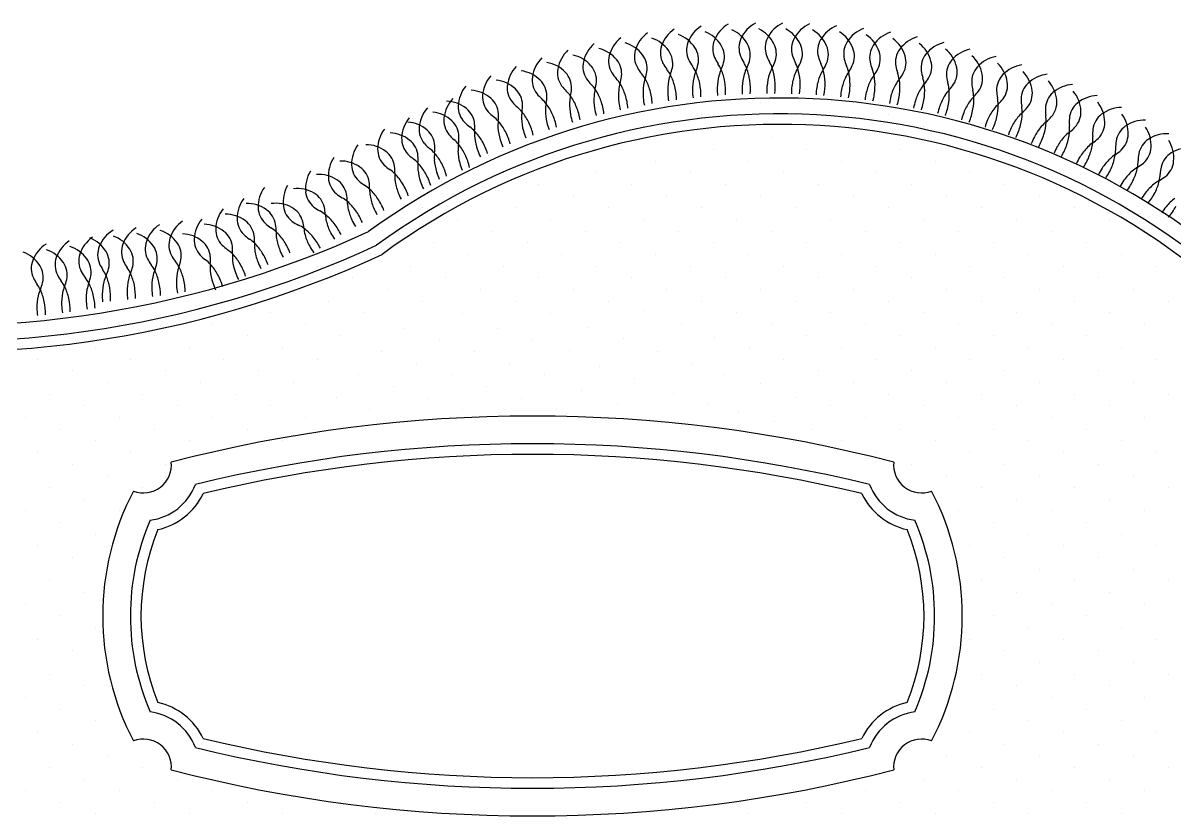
# Model space of a CAD drawing. Header units: inches. Extents: x -0.4 to 42.1, y 14 to 38.8.
# Drawn here: x 22.734 to 24.808, y 15.539 to 16.967 of the extents above; entities that cross this region are included whole.
import ezdxf

# ---------------------------------------------------------------- set-up
doc = ezdxf.new("R2010")
doc.units = ezdxf.units.IN
doc.header["$MEASUREMENT"] = 0
doc.layers.add('02', color=2, linetype='Continuous')
doc.layers.add('4', color=4, linetype='Continuous')

msp = doc.modelspace()

# ---------------------------------------------------------------- linework, layer by layer
at = {"layer": '02'}
for p, q in [((24.0612, 16.8232), (24.0612, 16.8232)), ((24.2291, 16.8232), (24.2291, 16.8232)), ((23.6413, 16.7392), (23.6413, 16.7392)), ((24.67, 16.6762), (24.67, 16.6762)), ((23.4524, 16.6342), (23.4524, 16.6342)), ((23.1585, 16.5083), (23.1585, 16.5083)), ((23.0116, 16.4453), (23.0116, 16.4453)), ((22.7387, 16.4243), (22.7387, 16.4243)), ((22.9066, 16.4243), (22.9066, 16.4243)), ((23.0955, 16.1934), (23.0955, 16.1934))]:
    msp.add_line(p, q, dxfattribs=at)
for centre, radius, start, end in [((23.94, 16.907), 0.0593, 124.4408, 161.8564), ((23.9868, 16.9111), 0.0593, 122.4218, 159.8374), ((23.9402, 16.8961), 0.0593, 30.9174, 68.333), ((24.0337, 16.9136), 0.0593, 120.4027, 157.8183), ((23.9866, 16.9002), 0.0593, 28.8984, 66.314), ((24.0807, 16.9145), 0.0593, 118.3836, 155.7993), ((24.0331, 16.9027), 0.0593, 26.8793, 64.2949), ((24.1277, 16.9136), 0.0593, 116.3646, 153.7802), ((24.0797, 16.9036), 0.0593, 24.8602, 62.2758), ((24.1746, 16.9112), 0.0593, 114.3455, 151.7611), ((24.1263, 16.9028), 0.0593, 22.8412, 60.2568), ((24.2214, 16.907), 0.0593, 112.3264, 149.7421), ((24.1728, 16.9004), 0.0593, 20.8221, 58.2377), ((24.268, 16.9013), 0.0593, 110.3074, 147.723), ((24.3144, 16.8938), 0.0593, 108.2883, 145.7039), ((23.8009, 16.8847), 0.0593, 130.498, 167.9136), ((23.847, 16.8938), 0.0593, 128.479, 165.8946), ((23.8022, 16.8739), 0.0593, 36.9746, 74.3902), ((23.8934, 16.9012), 0.0593, 126.4599, 163.8755), ((23.8479, 16.8829), 0.0593, 34.9556, 72.3712), ((23.8939, 16.8903), 0.0593, 32.9365, 70.3521), ((23.969, 16.9177), 0.0404, 159.8374, 205.5893), ((24.0162, 16.9208), 0.0404, 157.8183, 203.5702), ((24.0634, 16.9222), 0.0404, 155.7993, 201.5511), ((24.0031, 16.9094), 0.0404, 343.1465, 28.8984), ((24.1107, 16.922), 0.0404, 153.7802, 199.5321), ((24.05, 16.9113), 0.0404, 341.1274, 26.8793), ((24.1579, 16.9201), 0.0404, 151.7611, 197.513), ((24.205, 16.9166), 0.0404, 149.7421, 195.494), ((24.252, 16.9114), 0.0404, 147.723, 193.4749), ((24.2193, 16.8963), 0.0593, 18.803, 56.2186), ((24.2655, 16.8906), 0.0593, 16.784, 54.1996), ((24.3605, 16.8848), 0.0593, 106.2692, 143.6849), ((24.3115, 16.8833), 0.0593, 14.7649, 52.1805), ((24.4063, 16.8741), 0.0593, 104.2502, 141.6658), ((23.7551, 16.8741), 0.0593, 132.5171, 169.9327), ((23.7118, 16.851), 0.0593, 41.0128, 78.4284), ((23.7568, 16.8633), 0.0593, 38.9937, 76.4093), ((23.8286, 16.8984), 0.0404, 165.8946, 211.6465), ((23.8752, 16.9065), 0.0404, 163.8755, 209.6274), ((23.8173, 16.8853), 0.0404, 351.2227, 36.9746), ((23.922, 16.9129), 0.0404, 161.8564, 207.6083), ((23.8634, 16.8937), 0.0404, 349.2037, 34.9556), ((23.9098, 16.9006), 0.0404, 347.1846, 32.9365), ((23.9564, 16.9058), 0.0404, 345.1655, 30.9174), ((24.1374, 16.9315), 0.0688, 199.5321, 210.2206), ((24.185, 16.9287), 0.0688, 197.513, 208.2015), ((24.0969, 16.9115), 0.0404, 339.1083, 24.8602), ((24.1437, 16.9101), 0.0404, 337.0893, 22.8412), ((24.1905, 16.9071), 0.0404, 335.0702, 20.8221), ((24.2988, 16.9045), 0.0404, 145.7039, 191.4558), ((24.2372, 16.9024), 0.0404, 333.0511, 18.803), ((24.3452, 16.896), 0.0404, 143.6849, 189.4368), ((24.3914, 16.8859), 0.0404, 141.6658, 187.4177), ((24.3573, 16.8744), 0.0593, 12.7458, 50.1614), ((24.4516, 16.8619), 0.0593, 102.2311, 139.6467), ((24.4027, 16.8638), 0.0593, 10.7268, 48.1424), ((23.6649, 16.8479), 0.0593, 136.5552, 173.9708), ((23.7097, 16.8618), 0.0593, 134.5362, 171.9518), ((23.6673, 16.8373), 0.0593, 43.0318, 80.4474), ((23.7823, 16.8887), 0.0404, 167.9136, 213.6655), ((23.7261, 16.8635), 0.0404, 355.2609, 41.0128), ((23.7715, 16.8752), 0.0404, 353.2418, 38.9937), ((23.9472, 16.9261), 0.0688, 207.6083, 218.2968), ((23.9946, 16.9299), 0.0688, 205.5893, 216.2778), ((23.8883, 16.8519), 0.063, 25.1103, 36.2778), ((23.8821, 16.9069), 0.0688, 336.4961, 347.1846), ((24.0422, 16.9321), 0.0688, 203.5702, 214.2587), ((23.9332, 16.8579), 0.063, 23.0912, 34.2587), ((23.9289, 16.9131), 0.0688, 334.477, 345.1655), ((24.0898, 16.9327), 0.0688, 201.5511, 212.2396), ((23.9783, 16.8623), 0.063, 21.0722, 32.2396), ((23.976, 16.9176), 0.0688, 332.458, 343.1465), ((24.0235, 16.8651), 0.063, 19.0531, 30.2206), ((24.0231, 16.9205), 0.0688, 330.4389, 341.1274), ((24.0688, 16.8664), 0.063, 17.034, 28.2015), ((24.0703, 16.9217), 0.0688, 328.4198, 339.1083), ((24.2324, 16.9242), 0.0688, 195.494, 206.1824), ((24.1141, 16.866), 0.063, 15.015, 26.1824), ((24.1176, 16.9212), 0.0688, 326.4008, 337.0893), ((24.2796, 16.918), 0.0688, 193.4749, 204.1634), ((24.1593, 16.864), 0.063, 12.9959, 24.1634), ((24.1648, 16.9191), 0.0688, 324.3817, 335.0702), ((24.3266, 16.9102), 0.0688, 191.4558, 202.1443), ((24.3733, 16.9007), 0.0688, 189.4368, 200.1252), ((24.2836, 16.8961), 0.0404, 331.0321, 16.784), ((24.3298, 16.8881), 0.0404, 329.013, 14.7649), ((24.4372, 16.8741), 0.0404, 139.6467, 185.3986), ((24.3757, 16.8785), 0.0404, 326.9939, 12.7458), ((24.4825, 16.8608), 0.0404, 137.6277, 183.3796), ((24.4965, 16.848), 0.0593, 100.212, 137.6277), ((24.4476, 16.8517), 0.0593, 8.7077, 46.1233), ((24.5409, 16.8326), 0.0593, 98.193, 135.6086), ((23.6205, 16.8325), 0.0593, 138.5743, 175.9899), ((23.6233, 16.8219), 0.0593, 45.0509, 82.4665), ((23.691, 16.8644), 0.0404, 171.9518, 217.7037), ((23.7365, 16.8774), 0.0404, 169.9327, 215.6846), ((23.6812, 16.8502), 0.0404, 357.2799, 43.0318), ((23.8528, 16.9133), 0.0688, 211.6465, 222.335), ((23.7553, 16.8245), 0.063, 31.1675, 42.335), ((23.7433, 16.8785), 0.0688, 342.5533, 353.2418), ((23.8998, 16.9205), 0.0688, 209.6274, 220.3159), ((23.7993, 16.8352), 0.063, 29.1484, 40.3159), ((23.9135, 16.8457), 0.063, 160.5342, 171.7017), ((23.7892, 16.8896), 0.0688, 340.5342, 351.2227), ((23.8437, 16.8444), 0.063, 27.1294, 38.2968), ((23.9582, 16.8508), 0.063, 158.5152, 169.6826), ((23.8355, 16.8991), 0.0688, 338.5152, 349.2037), ((23.8162, 16.8303), 0.0939, 13.597, 27.1294), ((24.0332, 16.8477), 0.0939, 167.6636, 181.196), ((24.003, 16.8543), 0.063, 156.4961, 167.6636), ((23.8604, 16.8388), 0.0939, 11.5779, 25.1103), ((24.0778, 16.8486), 0.0939, 165.6445, 179.1769), ((24.0479, 16.8563), 0.063, 154.477, 165.6445), ((23.9048, 16.8458), 0.0939, 9.5588, 23.0912), ((24.1225, 16.8479), 0.0939, 163.6254, 177.1579), ((24.0929, 16.8566), 0.063, 152.458, 163.6254), ((23.9495, 16.8512), 0.0939, 7.5398, 21.0722), ((24.1671, 16.8457), 0.0939, 161.6064, 175.1388), ((24.1378, 16.8554), 0.063, 150.4389, 161.6064), ((23.9943, 16.8551), 0.0939, 5.5207, 19.0531), ((24.2116, 16.8419), 0.0939, 159.5873, 173.1197), ((24.1827, 16.8526), 0.063, 148.4198, 159.5873), ((24.0393, 16.8573), 0.0939, 3.5016, 17.034), ((24.2559, 16.8365), 0.0939, 157.5682, 171.1007), ((24.2274, 16.8482), 0.063, 146.4008, 157.5682), ((24.0842, 16.858), 0.0939, 1.4826, 15.015), ((24.3001, 16.8295), 0.0939, 155.5492, 169.0816), ((24.2719, 16.8423), 0.063, 144.3817, 155.5492), ((24.1292, 16.8571), 0.0939, 359.4635, 12.9959), ((24.3163, 16.8348), 0.063, 142.3627, 153.5301), ((24.2045, 16.8605), 0.063, 10.9768, 22.1443), ((24.2119, 16.9153), 0.0688, 322.3627, 333.0511), ((24.1742, 16.8546), 0.0939, 357.4444, 10.9768), ((24.2495, 16.8553), 0.063, 8.9578, 20.1252), ((24.2588, 16.9098), 0.0688, 320.3436, 331.0321), ((24.4196, 16.8896), 0.0688, 187.4177, 198.1062), ((24.2943, 16.8486), 0.063, 6.9387, 18.1062), ((24.3055, 16.9027), 0.0688, 318.3245, 329.013), ((24.4655, 16.8768), 0.0688, 185.3986, 196.0871), ((24.4213, 16.8673), 0.0404, 324.9749, 10.7268), ((24.5274, 16.8458), 0.0404, 135.6086, 181.3605), ((24.4922, 16.838), 0.0593, 6.6886, 44.1043), ((24.5847, 16.8156), 0.0593, 96.1739, 133.5895), ((23.5767, 16.8155), 0.0593, 140.5934, 178.009), ((23.5371, 16.7866), 0.0593, 49.089, 86.5046), ((23.5799, 16.805), 0.0593, 47.07, 84.4856), ((23.646, 16.8499), 0.0404, 173.9708, 219.7227), ((23.5928, 16.8189), 0.0404, 1.3181, 47.07), ((23.6367, 16.8353), 0.0404, 359.299, 45.0509), ((23.7595, 16.8939), 0.0688, 215.6846, 226.3731), ((23.6528, 16.8515), 0.0688, 346.5914, 357.2799), ((23.806, 16.9044), 0.0688, 213.6655, 224.354), ((23.7117, 16.8123), 0.063, 33.1866, 44.354), ((23.8249, 16.8308), 0.063, 164.5724, 175.7398), ((23.6978, 16.8658), 0.0688, 344.5724, 355.2609), ((23.6859, 16.7954), 0.0939, 19.6542, 33.1866), ((23.8998, 16.8356), 0.0939, 173.7208, 187.2532), ((23.8691, 16.839), 0.063, 162.5533, 173.7208), ((23.7289, 16.8085), 0.0939, 17.6351, 31.1675), ((23.9441, 16.8412), 0.0939, 171.7017, 185.2341), ((23.7724, 16.8202), 0.0939, 15.616, 29.1484), ((23.9886, 16.8453), 0.0939, 169.6826, 183.2151), ((23.7999, 16.8263), 0.1107, 1.1358, 13.597), ((24.0499, 16.8481), 0.1107, 181.196, 188.2648), ((23.8439, 16.8355), 0.1107, 359.1167, 11.5779), ((24.0946, 16.8484), 0.1107, 179.1769, 186.2457), ((23.8883, 16.843), 0.1107, 357.0977, 9.5588), ((24.1392, 16.8471), 0.1107, 177.1579, 184.2266), ((23.9329, 16.849), 0.1107, 355.0786, 7.5398), ((24.1838, 16.8443), 0.1107, 175.1388, 182.2076), ((23.9776, 16.8534), 0.1107, 353.0595, 5.5207), ((24.2282, 16.8398), 0.1107, 173.1197, 180.1885), ((24.0225, 16.8563), 0.1107, 351.0405, 3.5016), ((24.2725, 16.8339), 0.1107, 171.1007, 178.1694), ((24.0675, 16.8576), 0.1107, 349.0214, 1.4826), ((24.3165, 16.8263), 0.1107, 169.0816, 176.1504), ((24.1125, 16.8572), 0.1107, 347.0023, 359.4635), ((24.3439, 16.821), 0.0939, 153.5301, 167.0625), ((24.1574, 16.8553), 0.1107, 344.9833, 357.4444), ((24.3874, 16.811), 0.0939, 151.511, 165.0435), ((24.3603, 16.8257), 0.063, 140.3436, 151.511), ((24.219, 16.8505), 0.0939, 355.4254, 8.9578), ((24.4306, 16.7994), 0.0939, 149.492, 163.0244), ((24.404, 16.8151), 0.063, 138.3245, 149.492), ((24.2636, 16.8448), 0.0939, 353.4063, 6.9387), ((24.4472, 16.8029), 0.063, 136.3055, 147.4729), ((24.3388, 16.8403), 0.063, 4.9196, 16.0871), ((24.308, 16.8376), 0.0939, 351.3872, 4.9196), ((24.3519, 16.894), 0.0688, 316.3055, 326.9939), ((24.5109, 16.8624), 0.0688, 183.3796, 194.068), ((24.383, 16.8304), 0.063, 2.9006, 14.068), ((24.4664, 16.8546), 0.0404, 322.9558, 8.7077), ((24.5716, 16.8293), 0.0404, 133.5895, 179.3414), ((24.5362, 16.8227), 0.0593, 4.6696, 42.0852), ((24.6279, 16.7971), 0.0593, 94.1548, 131.5705), ((24.096, 15.5725), 1.2593, 48.5161, 125.9918), ((23.5507, 16.7897), 0.0593, 136.1758, 173.5914), ((23.4949, 16.7667), 0.0593, 51.1081, 88.5237), ((23.6016, 16.8338), 0.0404, 175.9899, 221.7418), ((23.5495, 16.8009), 0.0404, 3.3371, 49.089), ((23.7135, 16.8818), 0.0688, 217.7037, 228.3922), ((23.6259, 16.7832), 0.063, 37.2247, 48.3922), ((23.6083, 16.8357), 0.0688, 348.6105, 359.299), ((23.6686, 16.7985), 0.063, 35.2056, 46.3731), ((23.781, 16.821), 0.063, 166.5914, 177.7589), ((23.6433, 16.7807), 0.0939, 21.6732, 35.2056), ((23.8557, 16.8285), 0.0939, 175.7398, 189.2722), ((23.6701, 16.7897), 0.1107, 7.193, 19.6542), ((23.7129, 16.8035), 0.1107, 5.1739, 17.6351), ((23.9608, 16.8427), 0.1107, 185.2341, 192.3029), ((23.7562, 16.8157), 0.1107, 3.1549, 15.616), ((24.0053, 16.8462), 0.1107, 183.2151, 190.2838), ((24.3602, 16.8173), 0.1107, 167.0625, 174.1313), ((24.4036, 16.8066), 0.1107, 165.0435, 172.1122), ((24.2023, 16.8518), 0.1107, 342.9642, 355.4254), ((24.4466, 16.7945), 0.1107, 163.0244, 170.0932), ((24.247, 16.8468), 0.1107, 340.9451, 353.4063), ((24.4733, 16.7863), 0.0939, 147.4729, 161.0053), ((24.5155, 16.7718), 0.0939, 145.4538, 158.9863), ((24.4901, 16.7893), 0.063, 134.2864, 145.4538), ((24.3521, 16.8288), 0.0939, 349.3682, 2.9006), ((24.398, 16.8836), 0.0688, 314.2864, 324.9749), ((24.5558, 16.8465), 0.0688, 181.3605, 192.049), ((24.4268, 16.819), 0.063, 0.8815, 12.049), ((24.4437, 16.8717), 0.0688, 312.2673, 322.9558), ((24.6, 16.829), 0.0688, 179.3414, 190.0299), ((24.511, 16.8402), 0.0404, 320.9367, 6.6886), ((24.6153, 16.8112), 0.0404, 131.5705, 177.3224), ((24.5551, 16.8242), 0.0404, 318.9177, 4.6696), ((24.5797, 16.8059), 0.0593, 2.6505, 40.0661), ((24.6704, 16.777), 0.0593, 92.1358, 129.5514), ((23.5062, 16.7746), 0.0593, 138.1949, 175.6105), ((23.4654, 16.7474), 0.0593, 46.6905, 84.1061), ((23.5578, 16.8161), 0.0404, 178.009, 223.7609), ((23.5068, 16.7814), 0.0404, 5.3562, 51.1081), ((23.6228, 16.8527), 0.0688, 221.7418, 232.4303), ((23.6679, 16.8681), 0.0688, 219.7227, 230.4112), ((23.5839, 16.7665), 0.063, 39.2438, 50.4112), ((23.6945, 16.7968), 0.063, 170.6296, 181.797), ((23.5644, 16.8182), 0.0688, 350.6296, 1.3181), ((23.5599, 16.7469), 0.0939, 25.7114, 39.2438), ((23.7375, 16.8096), 0.063, 168.6105, 179.778), ((23.7684, 16.8095), 0.0939, 179.778, 193.3104), ((23.6013, 16.7645), 0.0939, 23.6923, 37.2247), ((23.8119, 16.8198), 0.0939, 177.7589, 191.2913), ((23.6277, 16.7745), 0.1107, 9.2121, 21.6732), ((23.8722, 16.8312), 0.1107, 189.2722, 196.341), ((23.9164, 16.8377), 0.1107, 187.2532, 194.322), ((24.4891, 16.7809), 0.1107, 161.0053, 168.0741), ((24.2914, 16.8401), 0.1107, 338.9261, 351.3872), ((24.5311, 16.7657), 0.1107, 158.9863, 166.055), ((24.3357, 16.8319), 0.1107, 336.907, 349.3682), ((24.5572, 16.7557), 0.0939, 143.4348, 156.9672), ((24.5324, 16.7741), 0.063, 132.2673, 143.4348), ((24.3959, 16.8185), 0.0939, 347.3491, 0.8815), ((24.5741, 16.7575), 0.063, 130.2483, 141.4157), ((24.4393, 16.8066), 0.0939, 345.33, 358.8625), ((24.4702, 16.806), 0.063, 358.8625, 10.0299), ((24.4889, 16.8581), 0.0688, 310.2483, 320.9367), ((24.6437, 16.8099), 0.0688, 177.3224, 188.0108), ((24.6583, 16.7916), 0.0404, 129.5514, 175.3033), ((24.5986, 16.8068), 0.0404, 316.8986, 2.6505), ((24.6225, 16.7876), 0.0593, 0.6314, 38.0471), ((24.7122, 16.7555), 0.0593, 90.1167, 127.5323), ((24.096, 15.5725), 1.2308, 47.665, 126.1207), ((24.096, 15.5725), 1.2118, 46.8411, 126.2086), ((23.4748, 16.7579), 0.0593, 140.2139, 177.6295), ((23.4225, 16.7293), 0.0593, 48.7096, 86.1252), ((23.5319, 16.7918), 0.0404, 173.5914, 219.3433), ((23.4784, 16.7612), 0.0404, 0.9386, 46.6905), ((23.5783, 16.8358), 0.0688, 223.7609, 234.4494), ((23.4785, 16.7788), 0.0688, 354.6677, 5.3562), ((23.5424, 16.7482), 0.063, 41.2628, 52.4303), ((23.6519, 16.7824), 0.063, 172.6486, 183.8161), ((23.5211, 16.7993), 0.0688, 352.6486, 3.3371), ((23.5192, 16.7278), 0.0939, 27.7304, 41.2628), ((23.7253, 16.7977), 0.0939, 181.797, 195.3294), ((23.5448, 16.7396), 0.1107, 13.2502, 25.7114), ((23.7847, 16.8134), 0.1107, 193.3104, 200.3792), ((23.586, 16.7578), 0.1107, 11.2311, 23.6923), ((23.8283, 16.823), 0.1107, 191.2913, 198.3601), ((24.5726, 16.7491), 0.1107, 156.9672, 164.036), ((24.3796, 16.8222), 0.1107, 334.8879, 347.3491), ((24.5983, 16.7382), 0.0939, 141.4157, 154.9481), ((24.6153, 16.7393), 0.063, 128.2292, 139.3966), ((24.4823, 16.7932), 0.0939, 343.311, 356.8434), ((24.5131, 16.7915), 0.063, 356.8434, 8.0108), ((24.5337, 16.8429), 0.0688, 308.2292, 318.9177), ((24.6866, 16.7893), 0.0688, 175.3033, 185.9918), ((24.7006, 16.7706), 0.0404, 127.5323, 173.2842), ((24.6415, 16.7878), 0.0404, 314.8795, 0.6314), ((24.6647, 16.7677), 0.0593, 358.6124, 36.028), ((24.7531, 16.7326), 0.0593, 88.0976, 125.5133), ((23.4315, 16.7396), 0.0593, 142.233, 179.6486), ((23.3927, 16.7096), 0.0593, 50.7286, 88.1443), ((23.4873, 16.776), 0.0404, 175.6105, 221.3624), ((23.435, 16.7435), 0.0404, 2.9577, 48.7096), ((23.5538, 16.8098), 0.0688, 219.3433, 230.0318), ((23.5016, 16.7285), 0.063, 43.2819, 54.4494), ((23.6098, 16.7665), 0.063, 174.6677, 185.8352), ((23.4791, 16.7073), 0.0939, 29.7495, 43.2819), ((23.6827, 16.7845), 0.0939, 183.8161, 197.3485), ((23.5043, 16.72), 0.1107, 15.2693, 27.7304), ((23.7415, 16.8022), 0.1107, 195.3294, 202.3982), ((24.6135, 16.7311), 0.1107, 154.9481, 162.0169), ((24.4231, 16.8109), 0.1107, 332.8689, 345.33), ((24.6387, 16.7192), 0.0939, 139.3966, 152.9291), ((24.4662, 16.7981), 0.1107, 330.8498, 343.311), ((24.6557, 16.7198), 0.063, 126.2101, 137.3776), ((24.5248, 16.7783), 0.0939, 341.2919, 354.8243), ((24.5555, 16.7756), 0.063, 354.8243, 5.9918), ((24.5779, 16.8262), 0.0688, 306.2101, 316.8986), ((24.7288, 16.7672), 0.0688, 173.2842, 183.9727), ((24.7421, 16.748), 0.0404, 125.5133, 171.2652), ((24.6836, 16.7673), 0.0404, 312.8605, 358.6124), ((24.7061, 16.7464), 0.0593, 356.5933, 34.0089), ((24.7933, 16.7082), 0.0593, 86.0786, 123.4942), ((23.3847, 16.7129), 0.0593, 144.2521, 181.6677), ((23.3512, 16.6885), 0.0593, 52.7477, 90.1633), ((23.4559, 16.7587), 0.0404, 177.6295, 223.3814), ((23.4047, 16.7243), 0.0404, 4.9768, 50.7286), ((23.5087, 16.7948), 0.0688, 221.3624, 232.0509), ((23.4066, 16.742), 0.0688, 352.2692, 2.9577), ((23.4692, 16.7088), 0.063, 38.8643, 50.0318), ((23.58, 16.7384), 0.063, 170.2501, 181.4176), ((23.45, 16.7607), 0.0688, 350.2501, 0.9386), ((23.4451, 16.6894), 0.0939, 25.3319, 38.8643), ((23.6405, 16.7697), 0.0939, 185.8352, 199.3676), ((23.4646, 16.699), 0.1107, 17.2883, 29.7495), ((23.6987, 16.7895), 0.1107, 197.3485, 204.4173), ((24.6536, 16.7116), 0.1107, 152.9291, 159.9979), ((24.6931, 16.6907), 0.1107, 150.91, 157.9788), ((24.6785, 16.6989), 0.0939, 137.3776, 150.91), ((24.5089, 16.7837), 0.1107, 328.8307, 341.2919), ((24.7175, 16.6771), 0.0939, 135.3585, 148.8909), ((24.6955, 16.6988), 0.063, 124.1911, 135.3585), ((24.5667, 16.762), 0.0939, 339.2728, 352.8053), ((24.5973, 16.7581), 0.063, 352.8053, 3.9727), ((24.6214, 16.8079), 0.0688, 304.1911, 314.8795), ((24.7702, 16.7437), 0.0688, 171.2652, 181.9536), ((24.7828, 16.724), 0.0404, 123.4942, 169.2461), ((24.725, 16.7453), 0.0404, 310.8414, 356.5933), ((24.7468, 16.7237), 0.0593, 354.5742, 31.9899), ((23.3428, 16.6916), 0.0593, 146.2711, 183.6867), ((23.4126, 16.7397), 0.0404, 179.6486, 225.4005), ((23.3627, 16.7036), 0.0404, 6.9958, 52.7477), ((23.4765, 16.7782), 0.0688, 223.3814, 234.0699), ((23.3992, 16.6714), 0.063, 42.9025, 54.0699), ((23.3764, 16.7218), 0.0688, 354.2883, 4.9768), ((23.4276, 16.6908), 0.063, 40.8834, 52.0509), ((23.5373, 16.7243), 0.063, 172.2692, 183.4367), ((23.4042, 16.6706), 0.0939, 27.351, 40.8834), ((23.6108, 16.7392), 0.0939, 181.4176, 194.95), ((23.43, 16.6823), 0.1107, 12.8708, 25.3319), ((23.6564, 16.7752), 0.1107, 199.3676, 206.4364), ((24.7318, 16.6685), 0.1107, 148.8909, 155.9597), ((24.551, 16.7679), 0.1107, 326.8117, 339.2728), ((24.7557, 16.654), 0.0939, 133.3394, 146.8719), ((24.7345, 16.6765), 0.063, 122.172, 133.3394), ((24.608, 16.7441), 0.0939, 337.2538, 350.7862), ((24.6385, 16.7392), 0.063, 350.7862, 1.9536), ((24.6643, 16.7881), 0.0688, 302.172, 312.8605), ((24.8107, 16.7187), 0.0688, 169.2461, 179.9346), ((24.8227, 16.6985), 0.0404, 121.4751, 167.227), ((24.8326, 16.6824), 0.0593, 84.0595, 121.4751), ((23.3062, 16.659), 0.0593, 54.7668, 92.1824), ((23.3658, 16.7123), 0.0404, 181.6677, 227.4196), ((23.3172, 16.6744), 0.0404, 9.0149, 54.7668), ((23.4325, 16.76), 0.0688, 225.4005, 236.089), ((23.359, 16.6506), 0.063, 44.9215, 56.089), ((23.3345, 16.7002), 0.0688, 356.3073, 6.9958), ((23.5076, 16.7087), 0.063, 174.2883, 185.4557), ((23.5384, 16.7117), 0.0939, 185.4557, 198.9881), ((23.3765, 16.6504), 0.0939, 29.37, 42.9025), ((23.5681, 16.7262), 0.0939, 183.4367, 196.9691), ((23.3893, 16.6629), 0.1107, 14.8898, 27.351), ((23.627, 16.7435), 0.1107, 194.95, 202.0188), ((24.7697, 16.6449), 0.1107, 146.8719, 153.9407), ((24.5925, 16.7506), 0.1107, 324.7926, 337.2538), ((24.7727, 16.6528), 0.063, 120.1529, 131.3204), ((24.6486, 16.7248), 0.0939, 335.2347, 348.7671), ((24.6789, 16.7188), 0.063, 348.7671, 359.9346), ((24.7065, 16.7668), 0.0688, 300.1529, 310.8414), ((24.8504, 16.6922), 0.0688, 167.227, 177.9155), ((24.7657, 16.7219), 0.0404, 308.8223, 354.5742), ((23.3017, 16.6689), 0.0593, 148.2902, 185.7058), ((23.2663, 16.635), 0.0593, 56.7858, 94.2015), ((23.3239, 16.6904), 0.0404, 183.6867, 229.4386), ((23.2767, 16.6508), 0.0404, 11.034, 56.7858), ((23.385, 16.7332), 0.0688, 227.4196, 238.1081), ((23.2891, 16.67), 0.0688, 358.3264, 9.0149), ((23.466, 16.6917), 0.063, 176.3073, 187.4748), ((23.4967, 16.6957), 0.0939, 187.4748, 201.0072), ((23.3371, 16.6287), 0.0939, 31.3891, 44.9215), ((23.5542, 16.7171), 0.1107, 198.9881, 206.0569), ((23.3619, 16.6422), 0.1107, 16.9089, 29.37), ((23.5842, 16.731), 0.1107, 196.9691, 204.0379), ((24.8068, 16.6199), 0.1107, 144.8528, 151.9216), ((24.7931, 16.6296), 0.0939, 131.3204, 144.8528), ((24.6334, 16.7318), 0.1107, 322.7735, 335.2347), ((24.81, 16.6277), 0.063, 118.1339, 129.3013), ((24.6886, 16.7041), 0.0939, 333.2156, 346.7481), ((24.7186, 16.697), 0.063, 346.7481, 357.9155), ((24.7478, 16.744), 0.0688, 298.1339, 308.8223), ((23.2164, 16.636), 0.0593, 144.0089, 181.4246), ((23.2614, 16.6448), 0.0593, 150.3093, 187.7249), ((23.2272, 16.6096), 0.0593, 58.8049, 96.2205), ((23.2828, 16.667), 0.0404, 185.7058, 231.4577), ((23.237, 16.6258), 0.0404, 13.053, 58.8049), ((23.3424, 16.712), 0.0688, 229.4386, 240.1271), ((23.3153, 16.6213), 0.063, 46.9406, 58.1081), ((23.4209, 16.6661), 0.063, 178.3264, 189.4939), ((23.2943, 16.5987), 0.0939, 33.4082, 46.9406), ((23.5123, 16.7017), 0.1107, 201.0072, 208.076), ((23.3228, 16.62), 0.1107, 18.9279, 31.3891), ((24.8429, 16.5937), 0.1107, 142.8337, 149.9025), ((24.8296, 16.6038), 0.0939, 129.3013, 142.8337), ((24.6736, 16.7117), 0.1107, 320.7545, 333.2156), ((23.1784, 16.6149), 0.0593, 142.6019, 180.0175), ((23.1377, 16.5824), 0.0593, 54.5237, 91.9393), ((23.189, 16.5829), 0.0593, 60.824, 98.2396), ((23.2767, 16.5977), 0.063, 48.9597, 60.1271), ((23.2488, 16.6454), 0.0688, 0.3455, 11.034), ((23.3806, 16.6462), 0.063, 180.3455, 191.5129), ((23.2564, 16.5744), 0.0939, 35.4272, 48.9597), ((23.4514, 16.6712), 0.0939, 189.4939, 203.0263), ((23.2803, 16.5895), 0.1107, 20.947, 33.4082), ((24.8651, 16.5768), 0.0939, 127.2823, 140.8147), ((23.14, 16.5948), 0.0593, 141.1949, 178.6105), ((23.0985, 16.5633), 0.0593, 53.1166, 90.5322), ((23.1975, 16.6355), 0.0404, 181.4246, 227.1765), ((23.1487, 16.5978), 0.0404, 8.7718, 54.5237), ((23.2426, 16.6422), 0.0404, 187.7249, 233.4768), ((23.1983, 16.5994), 0.0404, 15.0721, 60.824), ((23.3005, 16.6892), 0.0688, 231.4577, 242.1462), ((23.2389, 16.5727), 0.063, 50.9787, 62.1462), ((23.2093, 16.6194), 0.0688, 2.3645, 13.053), ((23.3411, 16.6249), 0.063, 182.3645, 193.532), ((23.2195, 16.5487), 0.0939, 37.4463, 50.9787), ((23.4109, 16.6524), 0.0939, 191.5129, 205.0453), ((23.2428, 16.5646), 0.1107, 22.9661, 35.4272), ((23.4668, 16.6778), 0.1107, 203.0263, 210.0951), ((24.8781, 16.5662), 0.1107, 140.8147, 147.8835), ((24.7131, 16.6901), 0.1107, 318.7354, 331.1966), ((22.969, 16.5478), 0.0593, 121.976, 159.3917), ((23.0119, 16.5541), 0.0593, 123.3831, 160.7987), ((23.0547, 16.5615), 0.0593, 124.7901, 162.2057), ((23.1011, 16.5756), 0.0593, 139.7878, 177.2034), ((23.0588, 16.5451), 0.0593, 51.7096, 89.1252), ((23.1595, 16.6149), 0.0404, 180.0175, 225.7694), ((23.1098, 16.5784), 0.0404, 7.3647, 53.1166), ((23.2168, 16.6563), 0.0688, 227.1765, 237.8649), ((23.1466, 16.5447), 0.063, 46.6975, 57.8649), ((23.1206, 16.5935), 0.0688, 358.0833, 8.7718), ((23.2595, 16.665), 0.0688, 233.4768, 244.1653), ((23.2021, 16.5464), 0.063, 52.9978, 64.1653), ((23.1708, 16.592), 0.0688, 4.3836, 15.0721), ((23.3023, 16.6021), 0.063, 184.3836, 195.5511), ((23.3711, 16.6321), 0.0939, 193.532, 207.0644), ((23.2062, 16.5385), 0.1107, 24.9851, 37.4463), ((23.4261, 16.6595), 0.1107, 205.0453, 212.1141), ((22.5827, 18.2678), 1.8461, 261.1897, 294.7629), ((22.8923, 16.5323), 0.0593, 124.7901, 162.2057), ((22.8324, 16.5246), 0.0593, 31.0837, 68.4993), ((22.9259, 16.5425), 0.0593, 120.569, 157.9846), ((22.876, 16.5276), 0.0593, 32.4908, 69.9064), ((22.9194, 16.5317), 0.0593, 33.8978, 71.3134), ((22.9628, 16.5368), 0.0593, 35.3048, 72.7205), ((23.0367, 16.5673), 0.0404, 162.2057, 207.9576), ((23.0186, 16.528), 0.0593, 50.3025, 87.7182), ((23.0822, 16.5765), 0.0404, 177.2034, 222.9553), ((23.1211, 16.5952), 0.0404, 178.6105, 224.3624), ((23.0705, 16.56), 0.0404, 5.9577, 51.7096), ((23.1793, 16.6352), 0.0688, 225.7694, 236.4579), ((23.1065, 16.5254), 0.063, 45.2904, 56.4579), ((23.0817, 16.5748), 0.0688, 356.6762, 7.3647), ((23.2524, 16.5891), 0.063, 178.0833, 189.2507), ((23.1255, 16.5222), 0.0939, 33.1651, 46.6975), ((23.2829, 16.5941), 0.0939, 189.2507, 202.7832), ((23.1835, 16.5217), 0.0939, 39.4654, 52.9978), ((23.332, 16.6104), 0.0939, 195.5511, 209.0835), ((23.1705, 16.5111), 0.1107, 27.0042, 39.4654), ((23.386, 16.6397), 0.1107, 207.0644, 214.1332), ((22.5848, 18.2613), 1.8679, 261.2294, 294.8758), ((22.8066, 16.5186), 0.0593, 121.976, 159.3917), ((22.757, 16.5025), 0.0593, 33.8978, 71.3134), ((22.8495, 16.5249), 0.0593, 123.3831, 160.7987), ((22.8004, 16.5077), 0.0593, 35.3048, 72.7205), ((22.9084, 16.5496), 0.0404, 157.9846, 203.7365), ((22.8486, 16.5344), 0.0404, 345.3318, 31.0837), ((22.9513, 16.5544), 0.0404, 159.3917, 205.1436), ((22.8919, 16.5378), 0.0404, 346.7389, 32.4908), ((22.994, 16.5603), 0.0404, 160.7987, 206.5506), ((22.9351, 16.5423), 0.0404, 348.1459, 33.8978), ((22.9782, 16.5478), 0.0404, 349.553, 35.3048), ((23.0307, 16.5426), 0.0404, 4.5507, 50.3025), ((23.1414, 16.6151), 0.0688, 224.3624, 235.0509), ((23.0659, 16.507), 0.063, 43.8834, 55.0509), ((23.0423, 16.5571), 0.0688, 355.2692, 5.9577), ((23.2133, 16.5672), 0.063, 176.6762, 187.8437), ((23.0847, 16.5034), 0.0939, 31.758, 45.2904), ((23.2439, 16.5714), 0.0939, 187.8437, 201.3761), ((23.2983, 16.6005), 0.1107, 202.7832, 209.8519), ((23.1114, 16.513), 0.1107, 20.7039, 33.1651), ((23.3467, 16.6186), 0.1107, 209.0835, 216.1523), ((22.5848, 18.2613), 1.8869, 261.3184, 294.9329), ((22.7136, 16.4985), 0.0593, 32.4908, 69.9064), ((22.7889, 16.5253), 0.0404, 159.3917, 205.1436), ((22.8317, 16.5312), 0.0404, 160.7987, 206.5506), ((22.7728, 16.5131), 0.0404, 348.1459, 33.8978), ((22.8743, 16.5381), 0.0404, 162.2057, 207.9576), ((22.8158, 16.5186), 0.0404, 349.553, 35.3048), ((22.977, 16.5665), 0.0688, 205.1436, 215.832), ((23.0194, 16.573), 0.0688, 206.5506, 217.2391), ((23.0617, 16.5806), 0.0688, 207.9576, 218.6461), ((22.9588, 16.4983), 0.063, 27.4787, 38.6461), ((22.9503, 16.5529), 0.0688, 338.8645, 349.553), ((23.1029, 16.5959), 0.0688, 222.9553, 233.6438), ((23.0248, 16.4897), 0.063, 42.4764, 53.6438), ((23.0024, 16.5403), 0.0688, 353.8622, 4.5507), ((23.1736, 16.5462), 0.063, 175.2692, 186.4367), ((23.2043, 16.5497), 0.0939, 186.4367, 199.9691), ((23.0436, 16.4856), 0.0939, 30.351, 43.8834), ((23.2595, 16.5775), 0.1107, 201.3761, 208.4449), ((23.0705, 16.4946), 0.1107, 19.2969, 31.758), ((22.7296, 16.5086), 0.0404, 346.7389, 32.4908), ((22.8994, 16.5514), 0.0688, 207.9576, 218.6461), ((22.9344, 16.561), 0.0688, 203.7365, 214.425), ((22.8256, 16.4865), 0.063, 23.2575, 34.425), ((22.8212, 16.5416), 0.0688, 334.6434, 345.3318), ((22.8701, 16.4893), 0.063, 24.6646, 35.832), ((22.9848, 16.4908), 0.063, 156.0504, 167.2178), ((22.8643, 16.5443), 0.0688, 336.0504, 346.7389), ((22.842, 16.4764), 0.0939, 11.1322, 24.6646), ((22.9145, 16.4933), 0.063, 26.0716, 37.2391), ((23.0291, 16.4976), 0.063, 157.4574, 168.6249), ((22.9073, 16.5481), 0.0688, 337.4574, 348.1459), ((22.8867, 16.4797), 0.0939, 12.5392, 26.0716), ((23.1037, 16.5001), 0.0939, 170.0319, 183.5643), ((23.0732, 16.5054), 0.063, 158.8645, 170.0319), ((22.9314, 16.484), 0.0939, 13.9462, 27.4787), ((23.1335, 16.5262), 0.063, 173.8622, 185.0296), ((23.1643, 16.5289), 0.0939, 185.0296, 198.562), ((23.002, 16.4688), 0.0939, 28.9439, 42.4764), ((22.9873, 16.4607), 0.1107, 16.4828, 28.9439), ((23.2201, 16.5554), 0.1107, 199.9691, 207.0379), ((23.0291, 16.4771), 0.1107, 17.8898, 30.351), ((22.8146, 16.5373), 0.0688, 205.1436, 215.832), ((22.7077, 16.4601), 0.063, 24.6646, 35.832), ((22.7019, 16.5152), 0.0688, 336.0504, 346.7389), ((22.8571, 16.5439), 0.0688, 206.5506, 217.2391), ((22.7521, 16.4641), 0.063, 26.0716, 37.2391), ((22.745, 16.5189), 0.0688, 337.4574, 348.1459), ((22.7964, 16.4691), 0.063, 27.4787, 38.6461), ((22.9109, 16.4762), 0.063, 158.8645, 170.0319), ((22.7879, 16.5238), 0.0688, 338.8645, 349.553), ((22.769, 16.4549), 0.0939, 13.9462, 27.4787), ((22.9702, 16.4776), 0.0939, 165.8108, 179.3432), ((22.9403, 16.4851), 0.063, 154.6434, 165.8108), ((22.7972, 16.4743), 0.0939, 9.7251, 23.2575), ((23.0149, 16.484), 0.0939, 167.2178, 180.7503), ((22.8256, 16.4732), 0.1107, 358.671, 11.1322), ((23.0594, 16.4915), 0.0939, 168.6249, 182.1573), ((22.8704, 16.476), 0.1107, 0.078, 12.5392), ((23.1204, 16.5011), 0.1107, 183.5643, 190.6331), ((22.9151, 16.48), 0.1107, 1.4851, 13.9462), ((23.1802, 16.5342), 0.1107, 198.562, 205.6308), ((22.8525, 16.4548), 0.0939, 167.2178, 180.7503), ((22.8224, 16.4616), 0.063, 156.0504, 167.2178), ((22.6796, 16.4473), 0.0939, 11.1322, 24.6646), ((22.897, 16.4623), 0.0939, 168.6249, 182.1573), ((22.8667, 16.4684), 0.063, 157.4574, 168.6249), ((22.7244, 16.4505), 0.0939, 12.5392, 26.0716), ((22.9413, 16.4709), 0.0939, 170.0319, 183.5643), ((22.7527, 16.4508), 0.1107, 1.4851, 13.9462), ((22.987, 16.4774), 0.1107, 179.3432, 186.412), ((22.7807, 16.4714), 0.1107, 357.264, 9.7251), ((23.0317, 16.4842), 0.1107, 180.7503, 187.8191), ((23.0761, 16.4921), 0.1107, 182.1573, 189.2261), ((22.8693, 16.455), 0.1107, 180.7503, 187.8191), ((22.6632, 16.444), 0.1107, 358.671, 11.1322), ((22.9137, 16.4629), 0.1107, 182.1573, 189.2261), ((22.708, 16.4469), 0.1107, 0.078, 12.5392), ((22.958, 16.4719), 0.1107, 183.5643, 190.6331), ((23.6512, 13.6671), 2.592, 75.464, 104.536), ((23.6512, 13.6671), 2.5422, 76.1865, 103.8135), ((23.6512, 13.6671), 2.5231, 76.403, 103.597), ((22.9505, 16.1711), 0.0504, 248.9785, 5.6897), ((24.3519, 16.1711), 0.0504, 174.3103, 291.0215), ((23.3632, 15.8991), 0.486, 152.4219, 207.5781), ((22.9505, 16.1711), 0.1001, 276.9181, 339.3516), ((24.3519, 16.1711), 0.1001, 200.6484, 263.0819), ((23.9392, 15.8991), 0.486, 332.4219, 27.5781), ((22.9505, 16.1711), 0.1193, 282.448, 334.3325), ((24.3519, 16.1711), 0.1193, 205.6675, 257.552), ((23.3632, 15.8991), 0.4362, 156.6908, 203.3092), ((23.9392, 15.8991), 0.4362, 336.6908, 23.3092), ((23.3632, 15.8991), 0.4171, 158.1075, 201.8925), ((23.9392, 15.8991), 0.4171, 338.1075, 21.8925), ((22.9505, 15.627), 0.1001, 20.6484, 83.0819), ((22.9505, 15.627), 0.1193, 25.6675, 77.552), ((24.3519, 15.627), 0.1193, 102.448, 154.3325), ((24.3519, 15.627), 0.1001, 96.9181, 159.3516), ((22.9505, 15.627), 0.0504, 354.3103, 111.0215), ((23.6512, 18.1311), 2.5231, 256.403, 283.597), ((24.3519, 15.627), 0.0504, 68.9785, 185.6897), ((23.6512, 18.1311), 2.5422, 256.1865, 283.8135), ((23.6512, 18.1311), 2.592, 255.464, 284.536)]:
    msp.add_arc(centre, radius, start, end, dxfattribs=at)
at = {"layer": '4'}
for p, q in [((23.9562, 16.8022), (23.9562, 16.8022)), ((24.1242, 16.8022), (24.1242, 16.8022)), ((24.2921, 16.8022), (24.2921, 16.8022)), ((23.8513, 16.7812), (23.8513, 16.7812)), ((24.0192, 16.7812), (24.0192, 16.7812)), ((24.1871, 16.7812), (24.1871, 16.7812)), ((24.3551, 16.7812), (24.3551, 16.7812)), ((23.7463, 16.7602), (23.7463, 16.7602)), ((23.9142, 16.7602), (23.9142, 16.7602)), ((24.0822, 16.7602), (24.0822, 16.7602)), ((24.2501, 16.7602), (24.2501, 16.7602)), ((24.4181, 16.7602), (24.4181, 16.7602)), ((23.8093, 16.7392), (23.8093, 16.7392)), ((23.9772, 16.7392), (23.9772, 16.7392)), ((24.1452, 16.7392), (24.1452, 16.7392)), ((24.3131, 16.7392), (24.3131, 16.7392)), ((24.481, 16.7392), (24.481, 16.7392)), ((23.7043, 16.7182), (23.7043, 16.7182)), ((23.8723, 16.7182), (23.8723, 16.7182)), ((24.0402, 16.7182), (24.0402, 16.7182)), ((24.2081, 16.7182), (24.2081, 16.7182)), ((24.3761, 16.7182), (24.3761, 16.7182)), ((24.544, 16.7182), (24.544, 16.7182)), ((23.5994, 16.6972), (23.5994, 16.6972)), ((23.7673, 16.6972), (23.7673, 16.6972)), ((23.9352, 16.6972), (23.9352, 16.6972)), ((24.1032, 16.6972), (24.1032, 16.6972)), ((24.2711, 16.6972), (24.2711, 16.6972)), ((24.439, 16.6972), (24.439, 16.6972)), ((24.607, 16.6972), (24.607, 16.6972)), ((23.4944, 16.6762), (23.4944, 16.6762)), ((23.6623, 16.6762), (23.6623, 16.6762)), ((23.8303, 16.6762), (23.8303, 16.6762)), ((23.9982, 16.6762), (23.9982, 16.6762)), ((24.1661, 16.6762), (24.1661, 16.6762)), ((24.3341, 16.6762), (24.3341, 16.6762)), ((24.502, 16.6762), (24.502, 16.6762)), ((23.5574, 16.6552), (23.5574, 16.6552)), ((23.7253, 16.6552), (23.7253, 16.6552)), ((23.8932, 16.6552), (23.8932, 16.6552)), ((24.0612, 16.6552), (24.0612, 16.6552)), ((24.2291, 16.6552), (24.2291, 16.6552)), ((24.3971, 16.6552), (24.3971, 16.6552)), ((24.565, 16.6552), (24.565, 16.6552)), ((24.7329, 16.6552), (24.7329, 16.6552)), ((23.6203, 16.6342), (23.6203, 16.6342)), ((23.7883, 16.6342), (23.7883, 16.6342)), ((23.9562, 16.6342), (23.9562, 16.6342)), ((24.1242, 16.6342), (24.1242, 16.6342)), ((24.2921, 16.6342), (24.2921, 16.6342)), ((24.46, 16.6342), (24.46, 16.6342)), ((24.628, 16.6342), (24.628, 16.6342)), ((23.5154, 16.6132), (23.5154, 16.6132)), ((23.6833, 16.6132), (23.6833, 16.6132)), ((23.8513, 16.6132), (23.8513, 16.6132)), ((24.0192, 16.6132), (24.0192, 16.6132)), ((24.1871, 16.6132), (24.1871, 16.6132)), ((24.3551, 16.6132), (24.3551, 16.6132)), ((24.523, 16.6132), (24.523, 16.6132)), ((24.691, 16.6132), (24.691, 16.6132)), ((23.4104, 16.5923), (23.4104, 16.5923)), ((23.5784, 16.5923), (23.5784, 16.5923)), ((23.7463, 16.5923), (23.7463, 16.5923)), ((23.9142, 16.5923), (23.9142, 16.5923)), ((24.0822, 16.5923), (24.0822, 16.5923)), ((24.2501, 16.5923), (24.2501, 16.5923)), ((24.4181, 16.5923), (24.4181, 16.5923)), ((24.586, 16.5923), (24.586, 16.5923)), ((24.7539, 16.5923), (24.7539, 16.5923)), ((23.4734, 16.5713), (23.4734, 16.5713)), ((23.6413, 16.5713), (23.6413, 16.5713)), ((23.8093, 16.5713), (23.8093, 16.5713)), ((23.9772, 16.5713), (23.9772, 16.5713)), ((24.1452, 16.5713), (24.1452, 16.5713)), ((24.3131, 16.5713), (24.3131, 16.5713)), ((24.481, 16.5713), (24.481, 16.5713)), ((24.649, 16.5713), (24.649, 16.5713)), ((23.3684, 16.5503), (23.3684, 16.5503)), ((23.5364, 16.5503), (23.5364, 16.5503)), ((23.7043, 16.5503), (23.7043, 16.5503)), ((23.8723, 16.5503), (23.8723, 16.5503)), ((24.0402, 16.5503), (24.0402, 16.5503)), ((24.2081, 16.5503), (24.2081, 16.5503)), ((24.3761, 16.5503), (24.3761, 16.5503)), ((24.544, 16.5503), (24.544, 16.5503)), ((24.7119, 16.5503), (24.7119, 16.5503)), ((23.2635, 16.5293), (23.2635, 16.5293)), ((23.4314, 16.5293), (23.4314, 16.5293)), ((23.5994, 16.5293), (23.5994, 16.5293)), ((23.7673, 16.5293), (23.7673, 16.5293)), ((23.9352, 16.5293), (23.9352, 16.5293)), ((24.1032, 16.5293), (24.1032, 16.5293)), ((24.2711, 16.5293), (24.2711, 16.5293)), ((24.439, 16.5293), (24.439, 16.5293)), ((24.607, 16.5293), (24.607, 16.5293)), ((24.7749, 16.5293), (24.7749, 16.5293)), ((23.3265, 16.5083), (23.3265, 16.5083)), ((23.4944, 16.5083), (23.4944, 16.5083)), ((23.6623, 16.5083), (23.6623, 16.5083)), ((23.8303, 16.5083), (23.8303, 16.5083)), ((23.9982, 16.5083), (23.9982, 16.5083)), ((24.1661, 16.5083), (24.1661, 16.5083)), ((24.3341, 16.5083), (24.3341, 16.5083)), ((24.502, 16.5083), (24.502, 16.5083)), ((24.67, 16.5083), (24.67, 16.5083)), ((23.2215, 16.4873), (23.2215, 16.4873)), ((23.3894, 16.4873), (23.3894, 16.4873)), ((23.5574, 16.4873), (23.5574, 16.4873)), ((23.7253, 16.4873), (23.7253, 16.4873)), ((23.8932, 16.4873), (23.8932, 16.4873)), ((24.0612, 16.4873), (24.0612, 16.4873)), ((24.2291, 16.4873), (24.2291, 16.4873)), ((24.3971, 16.4873), (24.3971, 16.4873)), ((24.565, 16.4873), (24.565, 16.4873)), ((24.7329, 16.4873), (24.7329, 16.4873)), ((23.1165, 16.4663), (23.1165, 16.4663)), ((23.2845, 16.4663), (23.2845, 16.4663)), ((23.4524, 16.4663), (23.4524, 16.4663)), ((23.6203, 16.4663), (23.6203, 16.4663)), ((23.7883, 16.4663), (23.7883, 16.4663)), ((23.9562, 16.4663), (23.9562, 16.4663)), ((24.1242, 16.4663), (24.1242, 16.4663)), ((24.2921, 16.4663), (24.2921, 16.4663)), ((24.46, 16.4663), (24.46, 16.4663)), ((24.628, 16.4663), (24.628, 16.4663)), ((24.7959, 16.4663), (24.7959, 16.4663)), ((23.1795, 16.4453), (23.1795, 16.4453)), ((23.3474, 16.4453), (23.3474, 16.4453)), ((23.5243, 16.4445), (23.5243, 16.4445)), ((23.6845, 16.4431), (23.6845, 16.4431)), ((23.8524, 16.4499), (23.8524, 16.4499)), ((24.0192, 16.4453), (24.0192, 16.4453)), ((24.1871, 16.4453), (24.1871, 16.4453)), ((24.3551, 16.4453), (24.3551, 16.4453)), ((24.523, 16.4453), (24.523, 16.4453)), ((24.691, 16.4453), (24.691, 16.4453)), ((23.0745, 16.4243), (23.0745, 16.4243)), ((23.2425, 16.4243), (23.2425, 16.4243)), ((23.421, 16.4173), (23.421, 16.4173)), ((23.5889, 16.4173), (23.5889, 16.4173)), ((23.7513, 16.4193), (23.7513, 16.4193)), ((23.9198, 16.4255), (23.9198, 16.4255)), ((24.0822, 16.4243), (24.0822, 16.4243)), ((24.2501, 16.4243), (24.2501, 16.4243)), ((24.4181, 16.4243), (24.4181, 16.4243)), ((24.586, 16.4243), (24.586, 16.4243)), ((24.7539, 16.4243), (24.7539, 16.4243)), ((22.8017, 16.4033), (22.8017, 16.4033)), ((22.9696, 16.4033), (22.9696, 16.4033)), ((23.1375, 16.4033), (23.1375, 16.4033)), ((23.3055, 16.4033), (23.3055, 16.4033)), ((23.484, 16.3963), (23.484, 16.3963)), ((23.6519, 16.3963), (23.6519, 16.3963)), ((23.8143, 16.3983), (23.8143, 16.3983)), ((23.9784, 16.4011), (23.9784, 16.4011)), ((24.1452, 16.4033), (24.1452, 16.4033)), ((24.3131, 16.4033), (24.3131, 16.4033)), ((24.481, 16.4033), (24.481, 16.4033)), ((24.649, 16.4033), (24.649, 16.4033)), ((22.8646, 16.3823), (22.8646, 16.3823)), ((23.0326, 16.3823), (23.0326, 16.3823)), ((23.2005, 16.3823), (23.2005, 16.3823)), ((23.379, 16.3753), (23.379, 16.3753)), ((23.5469, 16.3753), (23.5469, 16.3753)), ((23.7182, 16.3765), (23.7182, 16.3765)), ((23.8772, 16.3752), (23.8772, 16.3752)), ((24.0413, 16.3801), (24.0413, 16.3801)), ((24.2081, 16.3823), (24.2081, 16.3823)), ((24.3761, 16.3823), (24.3761, 16.3823)), ((24.544, 16.3823), (24.544, 16.3823)), ((24.7119, 16.3823), (24.7119, 16.3823)), ((22.7597, 16.3613), (22.7597, 16.3613)), ((22.9276, 16.3613), (22.9276, 16.3613)), ((23.0955, 16.3613), (23.0955, 16.3613)), ((23.2635, 16.3613), (23.2635, 16.3613)), ((23.442, 16.3543), (23.442, 16.3543)), ((23.6099, 16.3543), (23.6099, 16.3543)), ((23.7718, 16.348), (23.7718, 16.348)), ((23.9402, 16.3542), (23.9402, 16.3542)), ((24.1032, 16.3613), (24.1032, 16.3613)), ((24.2711, 16.3613), (24.2711, 16.3613)), ((24.439, 16.3613), (24.439, 16.3613)), ((24.607, 16.3613), (24.607, 16.3613)), ((24.7749, 16.3613), (24.7749, 16.3613)), ((22.8226, 16.3404), (22.8226, 16.3404)), ((22.9906, 16.3404), (22.9906, 16.3404)), ((23.1585, 16.3404), (23.1585, 16.3404)), ((23.337, 16.3333), (23.337, 16.3333)), ((23.505, 16.3333), (23.505, 16.3333)), ((23.6729, 16.3333), (23.6729, 16.3333)), ((23.9977, 16.3342), (23.9977, 16.3342)), ((24.1661, 16.3404), (24.1661, 16.3404)), ((24.3341, 16.3404), (24.3341, 16.3404)), ((24.502, 16.3404), (24.502, 16.3404)), ((24.67, 16.3404), (24.67, 16.3404)), ((22.8856, 16.3194), (22.8856, 16.3194)), ((23.0536, 16.3194), (23.0536, 16.3194)), ((23.2215, 16.3194), (23.2215, 16.3194)), ((23.4, 16.3123), (23.4, 16.3123)), ((23.5679, 16.3123), (23.5679, 16.3123)), ((23.8347, 16.327), (23.8347, 16.327)), ((24.0623, 16.3172), (24.0623, 16.3172)), ((24.2291, 16.3194), (24.2291, 16.3194)), ((24.3971, 16.3194), (24.3971, 16.3194)), ((24.565, 16.3194), (24.565, 16.3194)), ((24.7329, 16.3194), (24.7329, 16.3194)), ((22.7807, 16.2984), (22.7807, 16.2984)), ((22.9486, 16.2984), (22.9486, 16.2984)), ((23.1165, 16.2984), (23.1165, 16.2984)), ((23.2974, 16.2925), (23.2974, 16.2925)), ((23.463, 16.2913), (23.463, 16.2913)), ((23.6309, 16.2913), (23.6309, 16.2913)), ((23.7387, 16.3052), (23.7387, 16.3052)), ((23.9045, 16.3004), (23.9045, 16.3004)), ((24.127, 16.2934), (24.127, 16.2934)), ((24.2921, 16.2984), (24.2921, 16.2984)), ((24.46, 16.2984), (24.46, 16.2984)), ((24.628, 16.2984), (24.628, 16.2984)), ((24.7959, 16.2984), (24.7959, 16.2984)), ((22.8436, 16.2774), (22.8436, 16.2774)), ((23.0116, 16.2774), (23.0116, 16.2774)), ((23.1795, 16.2774), (23.1795, 16.2774)), ((23.358, 16.2703), (23.358, 16.2703)), ((23.526, 16.2703), (23.526, 16.2703)), ((23.6939, 16.2703), (23.6939, 16.2703)), ((23.8041, 16.2794), (23.8041, 16.2794)), ((23.9674, 16.2794), (23.9674, 16.2794)), ((24.0215, 16.2662), (24.0215, 16.2662)), ((24.1871, 16.2774), (24.1871, 16.2774)), ((24.3551, 16.2774), (24.3551, 16.2774)), ((24.523, 16.2774), (24.523, 16.2774)), ((24.691, 16.2774), (24.691, 16.2774)), ((22.7387, 16.2564), (22.7387, 16.2564)), ((22.9066, 16.2564), (22.9066, 16.2564)), ((23.0745, 16.2564), (23.0745, 16.2564)), ((23.2425, 16.2564), (23.2425, 16.2564)), ((23.862, 16.2522), (23.862, 16.2522)), ((24.0862, 16.2492), (24.0862, 16.2492)), ((24.2501, 16.2564), (24.2501, 16.2564)), ((24.4181, 16.2564), (24.4181, 16.2564)), ((24.586, 16.2564), (24.586, 16.2564)), ((24.7539, 16.2564), (24.7539, 16.2564)), ((22.8017, 16.2354), (22.8017, 16.2354)), ((22.9696, 16.2354), (22.9696, 16.2354)), ((23.1375, 16.2354), (23.1375, 16.2354)), ((24.1542, 16.2356), (24.1542, 16.2356)), ((24.3131, 16.2354), (24.3131, 16.2354)), ((24.481, 16.2354), (24.481, 16.2354)), ((24.649, 16.2354), (24.649, 16.2354)), ((22.8646, 16.2144), (22.8646, 16.2144)), ((23.0326, 16.2144), (23.0326, 16.2144)), ((23.2005, 16.2144), (23.2005, 16.2144)), ((24.2081, 16.2144), (24.2081, 16.2144)), ((24.3761, 16.2144), (24.3761, 16.2144)), ((24.544, 16.2144), (24.544, 16.2144)), ((24.7119, 16.2144), (24.7119, 16.2144)), ((22.7597, 16.1934), (22.7597, 16.1934)), ((22.9276, 16.1934), (22.9276, 16.1934)), ((24.2711, 16.1934), (24.2711, 16.1934)), ((24.439, 16.1934), (24.439, 16.1934)), ((24.607, 16.1934), (24.607, 16.1934)), ((24.7749, 16.1934), (24.7749, 16.1934)), ((22.8226, 16.1724), (22.8226, 16.1724)), ((22.9906, 16.1724), (22.9906, 16.1724)), ((24.3341, 16.1724), (24.3341, 16.1724)), ((24.502, 16.1724), (24.502, 16.1724)), ((24.67, 16.1724), (24.67, 16.1724)), ((22.8856, 16.1514), (22.8856, 16.1514)), ((24.3971, 16.1514), (24.3971, 16.1514)), ((24.565, 16.1514), (24.565, 16.1514)), ((24.7329, 16.1514), (24.7329, 16.1514)), ((22.7807, 16.1304), (22.7807, 16.1304)), ((22.9486, 16.1304), (22.9486, 16.1304)), ((24.46, 16.1304), (24.46, 16.1304)), ((24.628, 16.1304), (24.628, 16.1304)), ((24.7959, 16.1304), (24.7959, 16.1304)), ((22.8436, 16.1094), (22.8436, 16.1094)), ((24.523, 16.1094), (24.523, 16.1094)), ((24.691, 16.1094), (24.691, 16.1094)), ((22.7387, 16.0884), (22.7387, 16.0884)), ((22.9066, 16.0884), (22.9066, 16.0884)), ((24.4181, 16.0884), (24.4181, 16.0884)), ((24.586, 16.0884), (24.586, 16.0884)), ((24.7539, 16.0884), (24.7539, 16.0884)), ((22.8017, 16.0675), (22.8017, 16.0675)), ((22.9696, 16.0675), (22.9696, 16.0675)), ((24.481, 16.0675), (24.481, 16.0675)), ((24.649, 16.0675), (24.649, 16.0675)), ((22.8646, 16.0465), (22.8646, 16.0465)), ((24.544, 16.0465), (24.544, 16.0465)), ((24.7119, 16.0465), (24.7119, 16.0465)), ((22.7597, 16.0255), (22.7597, 16.0255)), ((24.439, 16.0255), (24.439, 16.0255)), ((24.607, 16.0255), (24.607, 16.0255)), ((24.7749, 16.0255), (24.7749, 16.0255)), ((22.8226, 16.0045), (22.8226, 16.0045)), ((24.502, 16.0045), (24.502, 16.0045)), ((24.67, 16.0045), (24.67, 16.0045)), ((24.565, 15.9835), (24.565, 15.9835)), ((24.7329, 15.9835), (24.7329, 15.9835)), ((22.7807, 15.9625), (22.7807, 15.9625)), ((24.46, 15.9625), (24.46, 15.9625)), ((24.628, 15.9625), (24.628, 15.9625)), ((24.7959, 15.9625), (24.7959, 15.9625)), ((22.8436, 15.9415), (22.8436, 15.9415)), ((24.523, 15.9415), (24.523, 15.9415)), ((24.691, 15.9415), (24.691, 15.9415)), ((22.7387, 15.9205), (22.7387, 15.9205)), ((24.586, 15.9205), (24.586, 15.9205)), ((24.7539, 15.9205), (24.7539, 15.9205)), ((22.8017, 15.8995), (22.8017, 15.8995)), ((24.481, 15.8995), (24.481, 15.8995)), ((24.649, 15.8995), (24.649, 15.8995)), ((22.8646, 15.8785), (22.8646, 15.8785)), ((24.544, 15.8785), (24.544, 15.8785)), ((24.7119, 15.8785), (24.7119, 15.8785)), ((22.7597, 15.8575), (22.7597, 15.8575)), ((24.439, 15.8575), (24.439, 15.8575)), ((24.607, 15.8575), (24.607, 15.8575)), ((24.7749, 15.8575), (24.7749, 15.8575)), ((22.8226, 15.8365), (22.8226, 15.8365)), ((24.502, 15.8365), (24.502, 15.8365)), ((24.67, 15.8365), (24.67, 15.8365)), ((24.565, 15.8155), (24.565, 15.8155)), ((24.7329, 15.8155), (24.7329, 15.8155)), ((22.7807, 15.7946), (22.7807, 15.7946)), ((24.46, 15.7946), (24.46, 15.7946)), ((24.628, 15.7946), (24.628, 15.7946)), ((24.7959, 15.7946), (24.7959, 15.7946)), ((22.8436, 15.7736), (22.8436, 15.7736)), ((24.3551, 15.7736), (24.3551, 15.7736)), ((24.523, 15.7736), (24.523, 15.7736)), ((24.691, 15.7736), (24.691, 15.7736)), ((22.7387, 15.7526), (22.7387, 15.7526)), ((24.4181, 15.7526), (24.4181, 15.7526)), ((24.586, 15.7526), (24.586, 15.7526)), ((24.7539, 15.7526), (24.7539, 15.7526)), ((22.8017, 15.7316), (22.8017, 15.7316)), ((22.9696, 15.7316), (22.9696, 15.7316)), ((24.481, 15.7316), (24.481, 15.7316)), ((24.649, 15.7316), (24.649, 15.7316)), ((22.8646, 15.7106), (22.8646, 15.7106)), ((24.544, 15.7106), (24.544, 15.7106)), ((24.7119, 15.7106), (24.7119, 15.7106)), ((22.7597, 15.6896), (22.7597, 15.6896)), ((22.9276, 15.6896), (22.9276, 15.6896)), ((24.439, 15.6896), (24.439, 15.6896)), ((24.607, 15.6896), (24.607, 15.6896)), ((24.7749, 15.6896), (24.7749, 15.6896)), ((22.8226, 15.6686), (22.8226, 15.6686)), ((24.3341, 15.6686), (24.3341, 15.6686)), ((24.502, 15.6686), (24.502, 15.6686)), ((24.67, 15.6686), (24.67, 15.6686)), ((22.8856, 15.6476), (22.8856, 15.6476)), ((24.3971, 15.6476), (24.3971, 15.6476)), ((24.565, 15.6476), (24.565, 15.6476)), ((24.7329, 15.6476), (24.7329, 15.6476)), ((22.7807, 15.6266), (22.7807, 15.6266)), ((22.9486, 15.6266), (22.9486, 15.6266)), ((24.46, 15.6266), (24.46, 15.6266)), ((24.628, 15.6266), (24.628, 15.6266)), ((24.7959, 15.6266), (24.7959, 15.6266)), ((22.8436, 15.6056), (22.8436, 15.6056)), ((23.0116, 15.6056), (23.0116, 15.6056)), ((24.3551, 15.6056), (24.3551, 15.6056)), ((24.523, 15.6056), (24.523, 15.6056)), ((24.691, 15.6056), (24.691, 15.6056)), ((22.7387, 15.5846), (22.7387, 15.5846)), ((22.9066, 15.5846), (22.9066, 15.5846)), ((23.0745, 15.5846), (23.0745, 15.5846)), ((24.2501, 15.5846), (24.2501, 15.5846)), ((24.4181, 15.5846), (24.4181, 15.5846)), ((24.586, 15.5846), (24.586, 15.5846)), ((24.7539, 15.5846), (24.7539, 15.5846)), ((22.8017, 15.5636), (22.8017, 15.5636)), ((22.9696, 15.5636), (22.9696, 15.5636)), ((23.1375, 15.5636), (23.1375, 15.5636)), ((23.3055, 15.5636), (23.3055, 15.5636)), ((24.1452, 15.5636), (24.1452, 15.5636)), ((24.3131, 15.5636), (24.3131, 15.5636)), ((24.481, 15.5636), (24.481, 15.5636)), ((24.649, 15.5636), (24.649, 15.5636)), ((22.8646, 15.5426), (22.8646, 15.5426)), ((23.0326, 15.5426), (23.0326, 15.5426)), ((23.2005, 15.5426), (23.2005, 15.5426)), ((23.3684, 15.5426), (23.3684, 15.5426)), ((24.0402, 15.5426), (24.0402, 15.5426)), ((24.2081, 15.5426), (24.2081, 15.5426)), ((24.3761, 15.5426), (24.3761, 15.5426)), ((24.544, 15.5426), (24.544, 15.5426)), ((24.7119, 15.5426), (24.7119, 15.5426))]:
    msp.add_line(p, q, dxfattribs=at)

doc.saveas('drawing.dxf')
